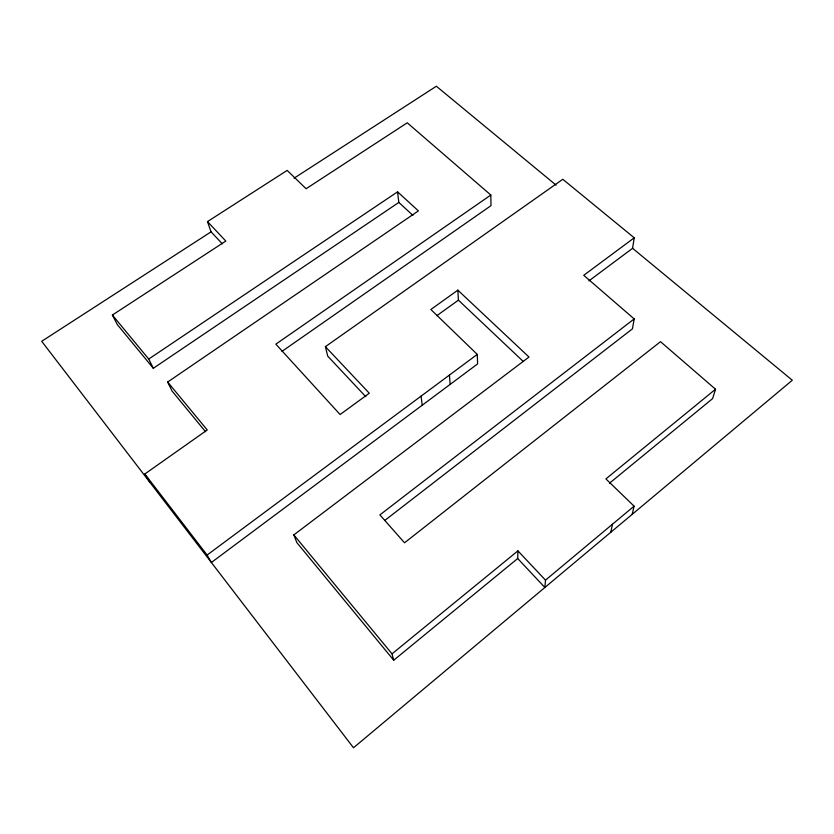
<?xml version="1.0" encoding="UTF-8"?>
<svg xmlns="http://www.w3.org/2000/svg" width="834" height="834" viewBox="0 0 834 834"><rect width="100%" height="100%" fill="white"/><g stroke="black" fill="none" stroke-linecap="round" stroke-linejoin="round"><path stroke-width="1.25" d="M517.695 558.519L517.914 550.867L392.011 653.846L393.721 660.226L517.695 558.519L544.873 587.48L545.509 580.141L634.08 506.165L605.901 478.904L715.53 389.228L660.507 341.679L404.542 542.788L379.897 514.901L634.184 318.922L583.737 275.324L634.236 237.815L562.794 179.279L325.396 346.673L327.72 356.128L365.782 396.692M588.929 280.87L632.579 248.313L634.236 237.815M634.184 318.922L632.453 328.836L384.755 520.479M610.832 532.238L612.427 524.242M632.172 514.359L634.08 506.165M715.53 389.228L712.601 398.61L609.446 483.251M393.721 660.226L296.852 542.6L293.839 534.896L528.996 357.035L457.845 290.149L430.865 309.497L477.267 354.398L477.611 363.905L211.388 562.491L207.103 555.048L144.845 473.973L207.249 429.979L167.665 382.024L418.397 210.887L397.557 191.851L148.723 359.058L153.32 368.294L398.829 202.433L397.557 191.851M207.103 555.048L477.267 354.398M436.922 315.638L458.419 300.146L457.845 290.149M281.996 351.364L490.976 205.675L490.83 195.031L407.253 122.796L306.099 188.734L287.167 170.407L207.478 221.604L211.054 231.842L222.303 243.83M490.83 195.031L275.846 344.15L340.105 414.529L369.295 393.241L325.396 346.673M153.32 368.294L117.313 324.572L112.381 315.033L225.826 241.068L207.478 221.604M211.054 231.842L41.7 341.294L353.501 747.764L792.3 380.241L632.579 248.313M294.089 178.184L436.349 86.236L556.08 185.127M398.829 202.433L412.872 215.349M458.419 300.146L523.033 361.247M517.914 550.867L545.509 580.141M112.381 315.033L148.723 359.058M293.839 534.896L392.011 653.846M205.55 431.72L172.085 391.083L167.665 382.024M144.845 473.973L149.797 482.208M421.097 396.119L422.202 405.241M449.432 375.071L450.151 384.391"/></g></svg>
